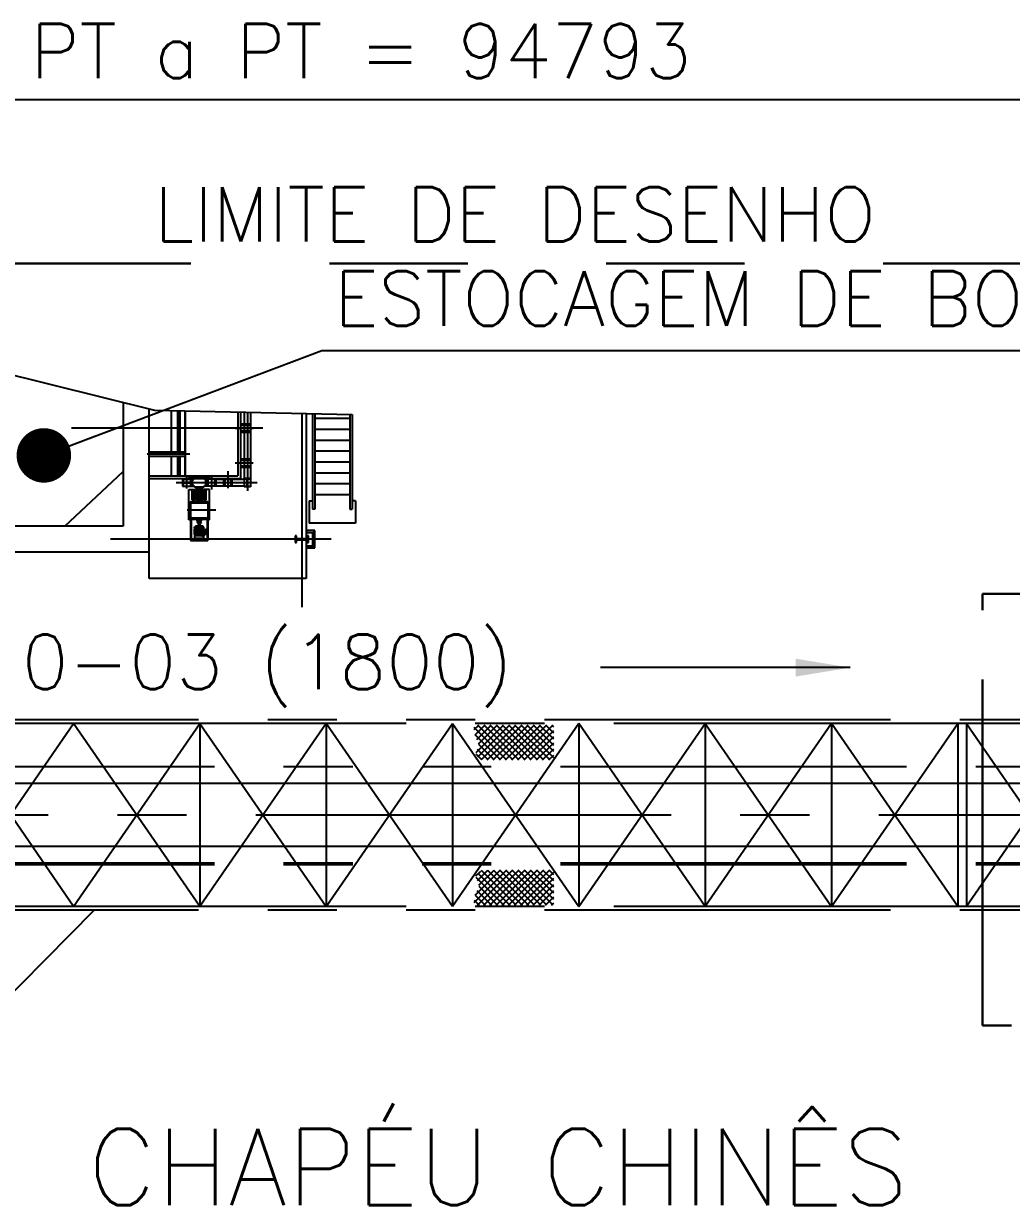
# Model space of a CAD drawing. Header units: millimetres. Extents: x 0 to 42050, y 0 to 29700.
# Drawn here: x 32704 to 34969, y 20775 to 23491 of the extents above; entities that cross this region are included whole.
import ezdxf

# ---------------------------------------------------------------- set-up
doc = ezdxf.new("R2010")
doc.units = ezdxf.units.MM
doc.header["$LTSCALE"] = 50
for name, pattern in [('CENTER2', [28.575, 19.05, -3.175, 3.175, -3.175]), ('HIDDEN2', [4.7625, 3.175, -1.5875]), ('PHANTOM', [63.5, 31.75, -6.35, 6.35, -6.35, 6.35, -6.35]), ('PHANTOM2', [31.75, 15.875, -3.175, 3.175, -3.175, 3.175, -3.175])]:
    doc.linetypes.add(name, pattern=pattern)
for name, color, linetype in [('EXISTENTE', 8, 'PHANTOM2'), ('TC1', 8, 'CENTER2'), ('TDM', 2, 'Continuous'), ('TR', 7, 'Continuous'), ('TR100', 3, 'Continuous'), ('TR120', 3, 'Continuous'), ('TR140', 4, 'Continuous')]:
    doc.layers.add(name, color=color, linetype=linetype)
doc.layers.add('HIDDEN', color=8, linetype='HIDDEN2', transparency=0.4)
doc.layers.add('TLM', color=1, linetype='PHANTOM', lineweight=30)
doc.styles.add('TR100', font='simplex.shx')
doc.styles.add('TR120', font='simplex.shx', dxfattribs={"height": 3})
doc.styles.add('TR140', font='simplex.shx', dxfattribs={"height": 3.5})
doc.dimstyles.new('SEG-S-1', dxfattribs={"dimscale": 50, "dimtxt": 2.5, "dimasz": 2.5, "dimexe": 1.5, "dimexo": 1.5, "dimgap": 1, "dimtad": 1, "dimdec": 0, "dimtxsty": 'TR100', "dimcen": 2.5, "dimclrd": 256, "dimclre": 256, "dimclrt": 3, "dimadec": 0, "dimazin": 0, "dimtfac": 1, "dimtdec": 0, "dimtmove": 0, "dimatfit": 3, "dimfxl": 0, "dimarcsym": 0})
doc.dimstyles.new('SEG-S-50x350', dxfattribs={"dimscale": 50, "dimtxt": 2.5, "dimasz": 2.5, "dimexe": 1.5, "dimexo": 1.5, "dimgap": 1, "dimtad": 1, "dimdec": 0, "dimlfac": 7, "dimtxsty": 'TR100', "dimcen": 2.5, "dimclrd": 256, "dimclre": 256, "dimclrt": 3, "dimadec": 0, "dimazin": 0, "dimtfac": 1, "dimtdec": 0, "dimtmove": 0, "dimatfit": 3, "dimfxl": 0, "dimarcsym": 0})
doc.dimstyles.new('SEG-S-50x500', dxfattribs={"dimscale": 50, "dimtxt": 2.5, "dimasz": 2.5, "dimexe": 1.5, "dimexo": 1.5, "dimgap": 1, "dimtad": 1, "dimdec": 0, "dimlfac": 10, "dimtxsty": 'TR100', "dimcen": 2.5, "dimclrd": 256, "dimclre": 256, "dimclrt": 3, "dimadec": 0, "dimazin": 0, "dimtfac": 1, "dimtdec": 0, "dimtmove": 0, "dimatfit": 3, "dimfxl": 0, "dimarcsym": 0})
pattern_1 = [(45, (-63890.557, -3999.764), (-7.0710678, 7.0710678), []), (135, (-63890.557, -3999.764), (-7.0710678, -7.0710678), [])]

# ---------------------------------------------------------------- blocks, each defined once
blk = doc.blocks.new('*D27')
at = {"layer": 'Defpoints', "color": 0}
for p in [(55073.2, 23112.1), (55073.2, 22749), (64552.5, 21684.8)]:
    blk.add_point(p, dxfattribs=at)
at = {"layer": 'TDM', "lineweight": -2}
for p, q in [((55073.2, 22824), (55073.2, 23187.1)), ((64552.5, 21759.8), (64552.5, 23187.1)), ((64427.5, 23112.1), (55198.2, 23112.1))]:
    blk.add_line(p, q, dxfattribs=at)
at = {"layer": 'TDM'}
for points in [[(55198.2, 23132.9), (55198.2, 23091.3), (55073.2, 23112.1)], [(64427.5, 23132.9), (64427.5, 23091.3), (64552.5, 23112.1)]]:
    blk.add_solid(points, dxfattribs=at)
at = {"layer": 'TDM', "color": 3, "insert": (59812.9, 23224.6), "char_height": 125, "attachment_point": 5, "style": 'TR100'}
blk.add_mtext('PT a PT = 94793', dxfattribs=at)
blk = doc.blocks.new('A$C8ff1fb60')
at = {"layer": 'HIDDEN'}
h = blk.add_hatch(dxfattribs=at)
h.set_pattern_fill('ANSI37', color=256, scale=80, style=0)
h.set_pattern_definition(pattern_1)
edge = h.paths.add_edge_path()
edge.add_line((-2829.72, 1849.94), (-2829.72, 1929.94))
edge.add_line((-2829.72, 1929.94), (-3012.86, 1929.94))
edge.add_spline(control_points=[(-3012.86, 1929.94), (-3011.84, 1918.71), (-3010.33, 1902.24), (-2997, 1880.76), (-3014.89, 1862.85), (-3000.95, 1854.45), (-2993.46, 1849.94)], knot_values=[0, 0, 0, 0, 340.7472159, 499.9375136, 679.9922539, 889.0417282, 889.0417282, 889.0417282, 889.0417282], degree=3, periodic=0)
edge.add_line((-2993.46, 1849.94), (-2829.72, 1849.94))
h = blk.add_hatch(dxfattribs=at)
h.set_pattern_fill('ANSI37', color=256, scale=80, style=0)
h.set_pattern_definition(pattern_1)
edge = h.paths.add_edge_path()
edge.add_line((-2829.72, 1517.14), (-3012.86, 1517.14))
edge.add_spline(control_points=[(-3012.86, 1517.14), (-3011.84, 1528.36), (-3010.33, 1544.84), (-2997, 1566.31), (-3014.89, 1584.23), (-3000.95, 1592.63), (-2993.46, 1597.14)], knot_values=[0, 0, 0, 0, 340.7472159, 499.9375136, 679.9922539, 889.0417282, 889.0417282, 889.0417282, 889.0417282], degree=3, periodic=0)
edge.add_line((-2993.46, 1597.14), (-2829.72, 1597.14))
edge.add_line((-2829.72, 1597.14), (-2829.72, 1517.14))
at = {"layer": 'EXISTENTE'}
for p, q in [((-4212, 2768.78), (-3745.62, 2652.27)), ((-3817.28, 2670.18), (-3817.28, 2386.47)), ((-3757.28, 2266.47), (-3757.28, 2655.19)), ((-3745.62, 2652.27), (-3291.58, 2642.41)), ((-3706.78, 2651.43), (-3706.78, 2556.47)), ((-3692.58, 2651.12), (-3692.58, 2556.47)), ((-3691.78, 2651.1), (-3691.78, 2556.47)), ((-3687.78, 2651.02), (-3687.78, 2556.47)), ((-3686.98, 2651), (-3686.98, 2556.47)), ((-3675.58, 2650.75), (-3675.58, 2556.47)), ((-3674.78, 2650.74), (-3674.78, 2503.47)), ((-3554.51, 2648.12), (-3554.51, 2502.2)), ((-3548.16, 2647.98), (-3548.16, 2495.85)), ((-3539.78, 2647.8), (-3539.78, 2478.47)), ((-3524.78, 2647.48), (-3524.78, 2478.47)), ((-3397.28, 2644.71), (-3397.28, 2266.47)), ((-3382.98, 2644.4), (-3382.98, 2425.28)), ((-3377.28, 2644.27), (-3377.28, 2425.28)), ((-3297.28, 2642.54), (-3297.28, 2425.28)), ((-3291.58, 2642.41), (-3291.58, 2425.28)), ((-3560.04, 2611.47), (-3519.21, 2611.47)), ((-3548.16, 2620.97), (-3524.78, 2620.97)), ((-3548.16, 2618.97), (-3524.78, 2618.97)), ((-3548.16, 2617.97), (-3524.78, 2617.97)), ((-3524.78, 2620.97), (-3524.78, 2601.97)), ((-3377.28, 2633.97), (-3297.28, 2633.97)), ((-3377.28, 2608.97), (-3297.28, 2608.97)), ((-3548.16, 2604.97), (-3524.78, 2604.97)), ((-3548.16, 2603.97), (-3524.78, 2603.97)), ((-3548.16, 2601.97), (-3524.78, 2601.97)), ((-3377.28, 2583.97), (-3297.28, 2583.97)), ((-3674.78, 2556.47), (-3757.28, 2556.47)), ((-3377.28, 2558.97), (-3297.28, 2558.97)), ((-3664.01, 2551.47), (-3762.46, 2551.47)), ((-3674.78, 2546.47), (-3757.28, 2546.47)), ((-3706.78, 2546.47), (-3706.78, 2503.47)), ((-3692.58, 2546.47), (-3692.58, 2503.47)), ((-3691.78, 2546.47), (-3691.78, 2503.47)), ((-3687.78, 2546.47), (-3687.78, 2503.47)), ((-3686.98, 2546.47), (-3686.98, 2503.47)), ((-3675.58, 2546.47), (-3675.58, 2503.47)), ((-3548.16, 2540.97), (-3524.78, 2540.97)), ((-3548.16, 2538.97), (-3524.78, 2538.97)), ((-3548.16, 2537.97), (-3524.78, 2537.97)), ((-3524.78, 2540.97), (-3524.78, 2521.97)), ((-3377.28, 2533.97), (-3297.28, 2533.97)), ((-3951.31, 2386.47), (-3817.28, 2511.47)), ((-3757.28, 2502.2), (-3554.51, 2502.2)), ((-3668.18, 2499.49), (-3668.18, 2502.2)), ((-3668.18, 2499.49), (-3617.38, 2499.49)), ((-3649.05, 2497.49), (-3649.05, 2499.49)), ((-3636.51, 2497.49), (-3636.51, 2499.49)), ((-3617.38, 2499.49), (-3617.38, 2502.2)), ((-3548.16, 2524.97), (-3524.78, 2524.97)), ((-3548.16, 2523.97), (-3524.78, 2523.97)), ((-3548.16, 2521.97), (-3524.78, 2521.97)), ((-3377.28, 2508.97), (-3297.28, 2508.97)), ((-3756.18, 2495.85), (-3548.16, 2495.85)), ((-3680.79, 2494.47), (-3654.83, 2494.47)), ((-3680.79, 2494.47), (-3680.79, 2478.47)), ((-3680.79, 2478.47), (-3654.83, 2478.47)), ((-3678.78, 2493.97), (-3680.78, 2493.97)), ((-3680.78, 2493.97), (-3680.78, 2478.97)), ((-3680.78, 2478.97), (-3678.78, 2478.97)), ((-3678.78, 2486.97), (-3678.78, 2493.97)), ((-3662.78, 2486.97), (-3678.78, 2486.97)), ((-3678.78, 2478.97), (-3678.78, 2485.97)), ((-3678.78, 2485.97), (-3662.78, 2485.97)), ((-3660.78, 2493.97), (-3662.78, 2493.97)), ((-3662.78, 2493.97), (-3662.78, 2486.97)), ((-3662.78, 2485.97), (-3662.78, 2478.97)), ((-3662.78, 2478.97), (-3660.78, 2478.97)), ((-3660.78, 2478.97), (-3660.78, 2493.97)), ((-3658.02, 2482.47), (-3658.02, 2490.47)), ((-3652.27, 2496.22), (-3652.27, 2497.47)), ((-3652.27, 2497.47), (-3633.29, 2497.47)), ((-3652.27, 2496.22), (-3633.29, 2496.22)), ((-3652.27, 2476.72), (-3652.27, 2475.47)), ((-3652.27, 2476.72), (-3633.29, 2476.72)), ((-3652.27, 2475.47), (-3633.29, 2475.47)), ((-3648.78, 2470.45), (-3648.78, 2475.47)), ((-3636.78, 2470.45), (-3636.78, 2475.47)), ((-3633.29, 2496.22), (-3633.29, 2497.47)), ((-3633.29, 2476.72), (-3633.29, 2475.47)), ((-3604.78, 2494.47), (-3630.73, 2494.47)), ((-3604.78, 2478.47), (-3630.73, 2478.47)), ((-3627.54, 2482.47), (-3627.54, 2490.47)), ((-3624.78, 2478.97), (-3624.78, 2493.97)), ((-3624.78, 2493.97), (-3622.78, 2493.97)), ((-3622.78, 2478.97), (-3624.78, 2478.97)), ((-3622.78, 2493.97), (-3622.78, 2486.97)), ((-3622.78, 2486.97), (-3606.78, 2486.97)), ((-3606.78, 2485.97), (-3622.78, 2485.97)), ((-3622.78, 2485.97), (-3622.78, 2478.97)), ((-3606.78, 2486.97), (-3606.78, 2493.97)), ((-3606.78, 2493.97), (-3604.78, 2493.97)), ((-3606.78, 2493.97), (-3539.91, 2493.97)), ((-3606.78, 2478.97), (-3606.78, 2485.97)), ((-3604.78, 2478.97), (-3606.78, 2478.97)), ((-3606.78, 2478.97), (-3539.78, 2478.97)), ((-3604.78, 2494.47), (-3604.78, 2478.47)), ((-3604.78, 2493.97), (-3604.78, 2478.97)), ((-3586.78, 2495.85), (-3586.78, 2478.97)), ((-3586.78, 2478.97), (-3567.78, 2478.97)), ((-3584.78, 2495.85), (-3584.78, 2478.97)), ((-3583.78, 2495.85), (-3583.78, 2478.97)), ((-3570.78, 2495.85), (-3570.78, 2478.97)), ((-3569.78, 2495.85), (-3569.78, 2478.97)), ((-3567.78, 2495.85), (-3567.78, 2478.97)), ((-3539.91, 2493.97), (-3539.78, 2494.1)), ((-3539.78, 2496.47), (-3524.78, 2496.47)), ((-3539.78, 2494.47), (-3539.78, 2496.47)), ((-3532.78, 2494.47), (-3539.78, 2494.47)), ((-3539.78, 2476.47), (-3539.78, 2478.47)), ((-3539.78, 2478.47), (-3532.78, 2478.47)), ((-3524.78, 2476.47), (-3539.78, 2476.47)), ((-3532.78, 2478.47), (-3532.78, 2494.47)), ((-3524.78, 2494.47), (-3531.78, 2494.47)), ((-3531.78, 2494.47), (-3531.78, 2478.47)), ((-3531.78, 2478.47), (-3524.78, 2478.47)), ((-3524.78, 2496.47), (-3524.78, 2494.47)), ((-3524.78, 2478.47), (-3524.78, 2476.47)), ((-3377.28, 2483.97), (-3297.28, 2483.97)), ((-3666.78, 2400.83), (-3666.78, 2470.66)), ((-3666.78, 2470.66), (-3652.42, 2470.66)), ((-3658.78, 2446.68), (-3658.78, 2470.66)), ((-3658.78, 2446.68), (-3652.42, 2446.68)), ((-3658.38, 2466.66), (-3658.38, 2470.26)), ((-3658.38, 2470.26), (-3654.78, 2470.26)), ((-3658.38, 2450.68), (-3658.38, 2447.08)), ((-3658.38, 2447.08), (-3654.78, 2447.08)), ((-3656.78, 2462.41), (-3656.78, 2465.21)), ((-3656.78, 2465.21), (-3654.78, 2465.21)), ((-3656.78, 2462.41), (-3628.78, 2462.41)), ((-3654.78, 2461.61), (-3656.78, 2462.41)), ((-3654.78, 2455.73), (-3656.78, 2454.93)), ((-3656.78, 2454.93), (-3628.78, 2454.93)), ((-3656.78, 2454.93), (-3656.78, 2452.13)), ((-3656.78, 2452.13), (-3654.78, 2452.13)), ((-3654.78, 2466.41), (-3651.18, 2466.41)), ((-3654.78, 2465.21), (-3654.78, 2466.41)), ((-3654.78, 2465.21), (-3630.78, 2465.21)), ((-3654.78, 2461.61), (-3630.78, 2461.61)), ((-3654.78, 2455.73), (-3654.78, 2461.61)), ((-3654.78, 2458.67), (-3630.78, 2458.67)), ((-3654.78, 2455.73), (-3630.78, 2455.73)), ((-3654.78, 2452.13), (-3630.78, 2452.13)), ((-3654.78, 2452.13), (-3654.78, 2450.93)), ((-3654.78, 2450.93), (-3651.18, 2450.93)), ((-3651.18, 2466.41), (-3651.18, 2470.45)), ((-3651.18, 2470.45), (-3634.38, 2470.45)), ((-3651.18, 2466.41), (-3634.38, 2466.41)), ((-3651.18, 2450.93), (-3634.38, 2450.93)), ((-3651.18, 2450.93), (-3651.18, 2446.89)), ((-3651.18, 2446.89), (-3634.38, 2446.89)), ((-3649.35, 2445.13), (-3636.22, 2445.13)), ((-3649.35, 2445.13), (-3649.35, 2443.23)), ((-3647.58, 2446.89), (-3647.58, 2445.13)), ((-3637.98, 2446.89), (-3637.98, 2445.13)), ((-3636.22, 2445.13), (-3636.22, 2443.23)), ((-3634.38, 2466.41), (-3634.38, 2470.45)), ((-3634.38, 2466.41), (-3630.78, 2466.41)), ((-3634.38, 2450.93), (-3630.78, 2450.93)), ((-3634.38, 2450.93), (-3634.38, 2446.89)), ((-3618.78, 2470.66), (-3633.14, 2470.66)), ((-3626.78, 2446.68), (-3633.14, 2446.68)), ((-3627.18, 2470.26), (-3630.78, 2470.26)), ((-3630.78, 2465.21), (-3630.78, 2466.41)), ((-3630.78, 2465.21), (-3628.78, 2465.21)), ((-3630.78, 2461.61), (-3628.78, 2462.41)), ((-3630.78, 2455.73), (-3630.78, 2461.61)), ((-3630.78, 2455.73), (-3628.78, 2454.93)), ((-3630.78, 2452.13), (-3628.78, 2452.13)), ((-3630.78, 2452.13), (-3630.78, 2450.93)), ((-3627.18, 2447.08), (-3630.78, 2447.08)), ((-3628.78, 2462.41), (-3628.78, 2465.21)), ((-3628.78, 2454.93), (-3628.78, 2452.13)), ((-3627.18, 2466.66), (-3627.18, 2470.26)), ((-3627.18, 2450.68), (-3627.18, 2447.08)), ((-3626.78, 2446.68), (-3626.78, 2470.66)), ((-3618.78, 2400.83), (-3618.78, 2470.66)), ((-3390.62, 2444.9), (-3390.62, 2393.32)), ((-3390.62, 2444.9), (-3382.98, 2444.9)), ((-3377.28, 2458.97), (-3297.28, 2458.97)), ((-3283.95, 2444.9), (-3291.58, 2444.9)), ((-3283.95, 2444.9), (-3283.95, 2393.32)), ((-3662.78, 2443.23), (-3662.78, 2402.29)), ((-3662.78, 2443.23), (-3622.78, 2443.23)), ((-3662.78, 2440.24), (-3622.78, 2440.24)), ((-3622.78, 2443.23), (-3622.78, 2402.29)), ((-3377.28, 2425.28), (-3382.98, 2425.28)), ((-3297.28, 2425.28), (-3291.58, 2425.28)), ((-3662.78, 2400.83), (-3666.78, 2400.83)), ((-3662.78, 2405.28), (-3622.78, 2405.28)), ((-3662.78, 2402.29), (-3622.78, 2402.29)), ((-3662.78, 2402.29), (-3662.78, 2353.67)), ((-3661.18, 2402.29), (-3661.18, 2353.67)), ((-3649.35, 2400.77), (-3649.35, 2402.29)), ((-3649.35, 2400.77), (-3636.22, 2400.77)), ((-3646.98, 2397.33), (-3646.38, 2397.33)), ((-3646.98, 2396.49), (-3646.98, 2397.33)), ((-3646.38, 2396.25), (-3646.98, 2396.49)), ((-3646.98, 2396.49), (-3638.58, 2396.49)), ((-3646.38, 2394.49), (-3646.98, 2394.25)), ((-3646.98, 2394.25), (-3646.98, 2393.41)), ((-3646.98, 2394.25), (-3638.58, 2394.25)), ((-3646.98, 2393.41), (-3646.38, 2393.41)), ((-3646.38, 2397.33), (-3646.38, 2397.69)), ((-3646.38, 2397.69), (-3645.3, 2397.69)), ((-3646.38, 2397.33), (-3639.18, 2397.33)), ((-3646.38, 2394.49), (-3646.38, 2396.25)), ((-3646.38, 2396.25), (-3639.18, 2396.25)), ((-3646.38, 2395.37), (-3639.18, 2395.37)), ((-3646.38, 2394.49), (-3639.18, 2394.49)), ((-3646.38, 2393.41), (-3646.38, 2393.05)), ((-3646.38, 2393.41), (-3639.18, 2393.41)), ((-3646.38, 2393.05), (-3645.3, 2393.05)), ((-3645.3, 2398.91), (-3640.26, 2398.91)), ((-3645.3, 2397.69), (-3645.3, 2398.91)), ((-3645.3, 2397.69), (-3640.26, 2397.69)), ((-3645.3, 2393.05), (-3645.3, 2391.84)), ((-3645.3, 2393.05), (-3640.26, 2393.05)), ((-3645.3, 2391.84), (-3640.26, 2391.84)), ((-3644.3, 2400.77), (-3644.3, 2398.91)), ((-3644.3, 2391.84), (-3644.3, 2388.47)), ((-3641.26, 2400.77), (-3641.26, 2398.91)), ((-3641.26, 2391.84), (-3641.26, 2388.47)), ((-3640.26, 2397.69), (-3640.26, 2398.91)), ((-3640.26, 2397.69), (-3639.18, 2397.69)), ((-3640.26, 2393.05), (-3640.26, 2391.84)), ((-3640.26, 2393.05), (-3639.18, 2393.05)), ((-3639.18, 2397.33), (-3639.18, 2397.69)), ((-3639.18, 2397.33), (-3638.58, 2397.33)), ((-3639.18, 2396.25), (-3638.58, 2396.49)), ((-3639.18, 2394.49), (-3639.18, 2396.25)), ((-3639.18, 2394.49), (-3638.58, 2394.25)), ((-3639.18, 2393.41), (-3639.18, 2393.05)), ((-3639.18, 2393.41), (-3638.58, 2393.41)), ((-3638.58, 2396.49), (-3638.58, 2397.33)), ((-3638.58, 2394.25), (-3638.58, 2393.41)), ((-3636.22, 2400.77), (-3636.22, 2402.29)), ((-3624.38, 2402.29), (-3624.38, 2353.67)), ((-3622.78, 2402.29), (-3622.78, 2353.67)), ((-3618.78, 2400.83), (-3622.78, 2400.83)), ((-3283.95, 2393.32), (-3390.62, 2393.32)), ((-3817.28, 2386.47), (-4317.28, 2386.47)), ((-3653.58, 2379.41), (-3653.02, 2382.43)), ((-3653.58, 2367.45), (-3653.58, 2379.41)), ((-3653.58, 2367.45), (-3653.02, 2364.43)), ((-3631.98, 2364.11), (-3653.58, 2364.11)), ((-3653.58, 2364.11), (-3653.58, 2359.22)), ((-3653.25, 2379.41), (-3652.69, 2382.43)), ((-3653.25, 2367.45), (-3653.25, 2379.41)), ((-3653.25, 2367.45), (-3652.69, 2364.43)), ((-3653.22, 2384.55), (-3651.7, 2384.55)), ((-3653.22, 2382.92), (-3653.22, 2384.55)), ((-3653.22, 2382.92), (-3632.35, 2382.92)), ((-3653.03, 2385.12), (-3653.06, 2385.11)), ((-3653.06, 2385.11), (-3653.06, 2384.55)), ((-3651.91, 2384.71), (-3653.06, 2384.71)), ((-3652.99, 2385.14), (-3653.03, 2385.12)), ((-3649.04, 2382.43), (-3653.02, 2382.43)), ((-3649.04, 2364.43), (-3653.02, 2364.43)), ((-3652.96, 2385.15), (-3652.99, 2385.14)), ((-3652.92, 2385.15), (-3652.96, 2385.15)), ((-3652.88, 2385.15), (-3652.92, 2385.15)), ((-3652.05, 2385.14), (-3652.92, 2385.14)), ((-3652.84, 2385.14), (-3652.88, 2385.15)), ((-3652.8, 2385.12), (-3652.84, 2385.14)), ((-3652.77, 2385.11), (-3652.8, 2385.12)), ((-3652.79, 2379.41), (-3652.23, 2382.43)), ((-3652.79, 2367.45), (-3652.79, 2379.41)), ((-3652.79, 2367.45), (-3652.23, 2364.43)), ((-3652.66, 2385.13), (-3652.77, 2385.11)), ((-3652.77, 2384.71), (-3652.77, 2385.11)), ((-3652.73, 2382.92), (-3652.73, 2382.43)), ((-3652.54, 2385.14), (-3652.66, 2385.13)), ((-3652.56, 2384.55), (-3652.56, 2382.92)), ((-3652.43, 2385.14), (-3652.54, 2385.14)), ((-3652.53, 2364.11), (-3652.53, 2364.43)), ((-3652.31, 2385.13), (-3652.43, 2385.14)), ((-3652.2, 2385.11), (-3652.31, 2385.13)), ((-3652.31, 2379.41), (-3651.75, 2382.43)), ((-3652.31, 2367.45), (-3652.31, 2379.41)), ((-3652.31, 2367.45), (-3651.75, 2364.43)), ((-3652.16, 2385.12), (-3652.2, 2385.11)), ((-3652.2, 2384.71), (-3652.2, 2385.11)), ((-3652.13, 2385.14), (-3652.16, 2385.12)), ((-3652.14, 2383.38), (-3652.14, 2382.92)), ((-3652.09, 2385.15), (-3652.13, 2385.14)), ((-3652.05, 2385.15), (-3652.09, 2385.15)), ((-3652.01, 2385.15), (-3652.05, 2385.15)), ((-3651.98, 2385.14), (-3652.01, 2385.15)), ((-3651.94, 2385.12), (-3651.98, 2385.14)), ((-3651.91, 2385.11), (-3651.94, 2385.12)), ((-3651.91, 2384.55), (-3651.91, 2385.11)), ((-3650.94, 2380.55), (-3651.9, 2380.55)), ((-3650.94, 2366.31), (-3651.9, 2366.31)), ((-3651.8, 2383.75), (-3644.24, 2383.75)), ((-3651.7, 2384.69), (-3651.7, 2383.75)), ((-3651.7, 2384.69), (-3643.42, 2384.69)), ((-3651.47, 2385.77), (-3651.47, 2384.94)), ((-3651.47, 2384.94), (-3644.69, 2384.94)), ((-3651.42, 2381.03), (-3651.42, 2380.07)), ((-3651.42, 2366.79), (-3651.42, 2365.83)), ((-3634.33, 2386.01), (-3651.24, 2386.01)), ((-3646.87, 2387.43), (-3650.98, 2386.19)), ((-3634.58, 2386.19), (-3650.98, 2386.19)), ((-3650.98, 2386.19), (-3650.98, 2386.01)), ((-3649.47, 2373.43), (-3649.47, 2382.43)), ((-3649.04, 2379.6), (-3649.47, 2379.6)), ((-3649.47, 2373.43), (-3649.47, 2364.43)), ((-3649.04, 2367.26), (-3649.47, 2367.26)), ((-3649.04, 2373.43), (-3649.04, 2382.43)), ((-3649.04, 2373.43), (-3649.04, 2364.43)), ((-3647.65, 2382.43), (-3648.02, 2382.43)), ((-3648.02, 2382.43), (-3648.02, 2373.43)), ((-3647.65, 2379.6), (-3648.02, 2379.6)), ((-3648.02, 2364.43), (-3648.02, 2373.43)), ((-3647.65, 2367.26), (-3648.02, 2367.26)), ((-3647.65, 2364.43), (-3648.02, 2364.43)), ((-3647.65, 2382.43), (-3647.65, 2373.43)), ((-3647.65, 2364.43), (-3647.65, 2373.43)), ((-3646.6, 2387.55), (-3638.96, 2387.55)), ((-3646.23, 2382.43), (-3646.6, 2382.43)), ((-3646.6, 2382.43), (-3646.6, 2373.43)), ((-3646.23, 2379.6), (-3646.6, 2379.6)), ((-3646.6, 2364.43), (-3646.6, 2373.43)), ((-3646.23, 2367.26), (-3646.6, 2367.26)), ((-3646.23, 2364.43), (-3646.6, 2364.43)), ((-3646.59, 2386.19), (-3646.57, 2386.97)), ((-3646.23, 2386.19), (-3646.25, 2386.97)), ((-3646.23, 2382.43), (-3646.23, 2373.43)), ((-3646.23, 2364.43), (-3646.23, 2373.43)), ((-3645.38, 2386.19), (-3645.35, 2386.97)), ((-3644.81, 2382.43), (-3645.18, 2382.43)), ((-3645.18, 2382.43), (-3645.18, 2373.43)), ((-3644.81, 2379.6), (-3645.18, 2379.6)), ((-3645.18, 2364.43), (-3645.18, 2373.43)), ((-3644.81, 2367.26), (-3645.18, 2367.26)), ((-3644.81, 2364.43), (-3645.18, 2364.43)), ((-3645.02, 2386.19), (-3645.04, 2386.97)), ((-3644.81, 2382.43), (-3644.81, 2373.43)), ((-3644.81, 2364.43), (-3644.81, 2373.43)), ((-3644.69, 2385.63), (-3644.69, 2384.69)), ((-3644.53, 2385.63), (-3644.53, 2384.69)), ((-3644.49, 2387.55), (-3644.49, 2388.47)), ((-3644.49, 2388.47), (-3641.08, 2388.47)), ((-3642.78, 2384.55), (-3644.24, 2384.55)), ((-3644.24, 2382.92), (-3644.24, 2384.55)), ((-3644.01, 2386.19), (-3643.99, 2386.97)), ((-3643.39, 2382.43), (-3643.76, 2382.43)), ((-3643.76, 2382.43), (-3643.76, 2373.43)), ((-3643.39, 2379.6), (-3643.76, 2379.6)), ((-3643.76, 2364.43), (-3643.76, 2373.43)), ((-3643.39, 2367.26), (-3643.76, 2367.26)), ((-3643.39, 2364.43), (-3643.76, 2364.43)), ((-3643.7, 2384.55), (-3643.7, 2382.92)), ((-3643.65, 2386.19), (-3643.67, 2386.97)), ((-3643.42, 2384.55), (-3643.42, 2385.17)), ((-3643.42, 2384.73), (-3642.78, 2384.73)), ((-3643.39, 2382.43), (-3643.39, 2373.43)), ((-3643.39, 2364.43), (-3643.39, 2373.43)), ((-3643.26, 2385.21), (-3642.78, 2385.21)), ((-3643.1, 2384.73), (-3643.1, 2385.17)), ((-3643.03, 2382.92), (-3643.03, 2382.43)), ((-3642.3, 2385.21), (-3642.78, 2385.21)), ((-3642.62, 2385.2), (-3642.78, 2385.21)), ((-3642.14, 2384.73), (-3642.78, 2384.73)), ((-3642.78, 2384.55), (-3641.33, 2384.55)), ((-3642.46, 2385.17), (-3642.62, 2385.2)), ((-3642.54, 2382.92), (-3642.54, 2382.43)), ((-3642.43, 2385.19), (-3642.46, 2385.17)), ((-3642.46, 2384.73), (-3642.46, 2385.17)), ((-3642.39, 2385.2), (-3642.43, 2385.19)), ((-3642.35, 2385.21), (-3642.39, 2385.2)), ((-3642.02, 2382.43), (-3642.39, 2382.43)), ((-3642.39, 2382.43), (-3642.39, 2373.43)), ((-3642.02, 2379.6), (-3642.39, 2379.6)), ((-3642.39, 2364.43), (-3642.39, 2373.43)), ((-3642.02, 2367.26), (-3642.39, 2367.26)), ((-3642.02, 2364.43), (-3642.39, 2364.43)), ((-3642.3, 2385.22), (-3642.35, 2385.21)), ((-3642.26, 2385.21), (-3642.3, 2385.22)), ((-3642.22, 2385.2), (-3642.26, 2385.21)), ((-3642.18, 2385.19), (-3642.22, 2385.2)), ((-3642.14, 2385.17), (-3642.18, 2385.19)), ((-3642.14, 2384.55), (-3642.14, 2385.17)), ((-3633.87, 2384.69), (-3642.14, 2384.69)), ((-3642.02, 2382.43), (-3642.02, 2373.43)), ((-3642.02, 2364.43), (-3642.02, 2373.43)), ((-3641.92, 2386.19), (-3641.9, 2386.97)), ((-3641.86, 2384.55), (-3641.86, 2382.92)), ((-3641.56, 2386.19), (-3641.58, 2386.97)), ((-3641.33, 2382.92), (-3641.33, 2384.55)), ((-3633.76, 2383.75), (-3641.33, 2383.75)), ((-3641.08, 2387.55), (-3641.08, 2388.47)), ((-3641.04, 2385.63), (-3641.04, 2384.69)), ((-3640.6, 2382.43), (-3640.97, 2382.43)), ((-3640.97, 2382.43), (-3640.97, 2373.43)), ((-3640.6, 2379.6), (-3640.97, 2379.6)), ((-3640.97, 2364.43), (-3640.97, 2373.43)), ((-3640.6, 2367.26), (-3640.97, 2367.26)), ((-3640.6, 2364.43), (-3640.97, 2364.43)), ((-3640.87, 2385.63), (-3640.87, 2384.69)), ((-3634.1, 2384.94), (-3640.87, 2384.94)), ((-3640.6, 2382.43), (-3640.6, 2373.43)), ((-3640.6, 2364.43), (-3640.6, 2373.43)), ((-3640.55, 2386.19), (-3640.53, 2386.97)), ((-3640.19, 2386.19), (-3640.21, 2386.97)), ((-3639.18, 2382.43), (-3639.55, 2382.43)), ((-3639.55, 2382.43), (-3639.55, 2373.43)), ((-3639.18, 2379.6), (-3639.55, 2379.6)), ((-3639.55, 2364.43), (-3639.55, 2373.43)), ((-3639.18, 2367.26), (-3639.55, 2367.26)), ((-3639.18, 2364.43), (-3639.55, 2364.43)), ((-3639.34, 2386.19), (-3639.31, 2386.97)), ((-3639.18, 2382.43), (-3639.18, 2373.43)), ((-3639.18, 2364.43), (-3639.18, 2373.43)), ((-3638.97, 2386.19), (-3639, 2386.97)), ((-3638.7, 2387.43), (-3634.58, 2386.19)), ((-3637.76, 2382.43), (-3638.14, 2382.43)), ((-3638.14, 2382.43), (-3638.14, 2373.43)), ((-3637.76, 2379.6), (-3638.14, 2379.6)), ((-3638.14, 2364.43), (-3638.14, 2373.43)), ((-3637.76, 2367.26), (-3638.14, 2367.26)), ((-3637.76, 2364.43), (-3638.14, 2364.43)), ((-3637.76, 2382.43), (-3637.76, 2373.43)), ((-3637.76, 2364.43), (-3637.76, 2373.43)), ((-3636.38, 2364.43), (-3636.38, 2382.43)), ((-3636.38, 2382.43), (-3632.52, 2382.43)), ((-3636.38, 2364.43), (-3632.52, 2364.43)), ((-3635.85, 2364.43), (-3635.85, 2382.43)), ((-3634.62, 2380.55), (-3633.66, 2380.55)), ((-3634.62, 2366.31), (-3633.66, 2366.31)), ((-3634.58, 2386.19), (-3634.58, 2386.01)), ((-3634.14, 2381.03), (-3634.14, 2380.07)), ((-3634.14, 2366.79), (-3634.14, 2365.83)), ((-3634.1, 2385.77), (-3634.1, 2384.94)), ((-3633.87, 2384.69), (-3633.87, 2383.75)), ((-3632.35, 2384.55), (-3633.87, 2384.55)), ((-3633.21, 2379.41), (-3633.75, 2382.43)), ((-3633.21, 2367.45), (-3633.75, 2364.43)), ((-3633.66, 2384.55), (-3633.66, 2385.11)), ((-3633.66, 2384.71), (-3632.5, 2384.71)), ((-3633.51, 2385.14), (-3632.65, 2385.14)), ((-3633.42, 2383.38), (-3633.42, 2382.92)), ((-3633.37, 2384.71), (-3633.37, 2385.11)), ((-3632.75, 2379.41), (-3633.29, 2382.43)), ((-3632.75, 2367.45), (-3633.29, 2364.43)), ((-3633.21, 2367.45), (-3633.21, 2379.41)), ((-3633.04, 2364.11), (-3633.04, 2364.43)), ((-3633.01, 2384.55), (-3633.01, 2382.92)), ((-3632.84, 2382.92), (-3632.84, 2382.43)), ((-3632.3, 2379.41), (-3632.84, 2382.43)), ((-3632.3, 2367.45), (-3632.84, 2364.43)), ((-3632.79, 2384.71), (-3632.79, 2385.11)), ((-3632.75, 2367.45), (-3632.75, 2379.41)), ((-3631.98, 2379.41), (-3632.52, 2382.43)), ((-3631.98, 2367.45), (-3632.52, 2364.43)), ((-3632.5, 2385.11), (-3632.5, 2384.55)), ((-3632.35, 2382.92), (-3632.35, 2384.55)), ((-3632.3, 2367.45), (-3632.3, 2379.41)), ((-3631.98, 2367.45), (-3631.98, 2379.41)), ((-3631.98, 2378.7), (-3628.33, 2378.7)), ((-3631.98, 2368.16), (-3631.98, 2378.7)), ((-3631.98, 2368.16), (-3628.33, 2368.16)), ((-3631.98, 2359.22), (-3631.98, 2364.11)), ((-3628.33, 2378.7), (-3628.14, 2378.91)), ((-3628.33, 2368.16), (-3628.33, 2378.7)), ((-3628.33, 2368.16), (-3628.14, 2367.95)), ((-3628.14, 2367.95), (-3628.14, 2378.91)), ((-3628.14, 2378.91), (-3626.5, 2378.82)), ((-3628.14, 2367.95), (-3626.5, 2368.04)), ((-3627.21, 2378.86), (-3627.21, 2377)), ((-3627.04, 2378.39), (-3627.21, 2378.39)), ((-3627.04, 2377.35), (-3627.21, 2377.35)), ((-3627.21, 2368), (-3627.21, 2369.86)), ((-3627.04, 2369.51), (-3627.21, 2369.51)), ((-3627.04, 2368.47), (-3627.21, 2368.47)), ((-3627.04, 2378.39), (-3627.04, 2377.35)), ((-3627.04, 2368.47), (-3627.04, 2369.51)), ((-3627.01, 2376.7), (-3626.42, 2376.48)), ((-3627.01, 2370.16), (-3626.42, 2370.38)), ((-3626.22, 2378.5), (-3626.22, 2368.36)), ((-3419.78, 2363.97), (-3422.28, 2363.97)), ((-3422.28, 2363.97), (-3422.28, 2348.97)), ((-3419.78, 2357.72), (-3419.78, 2363.97)), ((-3377.28, 2376.47), (-3397.28, 2376.47)), ((-3382.28, 2371.47), (-3397.28, 2371.47)), ((-3392.28, 2363.97), (-3394.78, 2363.97)), ((-3394.78, 2363.97), (-3394.78, 2357.72)), ((-3392.28, 2348.97), (-3392.28, 2363.97)), ((-3382.28, 2371.47), (-3377.28, 2376.47)), ((-3382.28, 2341.47), (-3382.28, 2371.47)), ((-3377.28, 2336.47), (-3377.28, 2376.47)), ((-3662.78, 2353.67), (-3622.78, 2353.67)), ((-3653.58, 2359.22), (-3631.98, 2359.22)), ((-3650.88, 2353.67), (-3634.68, 2353.67)), ((-3422.28, 2348.97), (-3419.78, 2348.97)), ((-3394.78, 2357.72), (-3419.78, 2357.72)), ((-3419.78, 2348.97), (-3419.78, 2355.22)), ((-3419.78, 2355.22), (-3394.78, 2355.22)), ((-3397.28, 2341.47), (-3382.28, 2341.47)), ((-3397.28, 2336.47), (-3377.28, 2336.47)), ((-3394.78, 2355.22), (-3394.78, 2348.97)), ((-3394.78, 2348.97), (-3392.28, 2348.97)), ((-3382.28, 2341.47), (-3377.28, 2336.47)), ((-3757.28, 2326.47), (-4377.28, 2326.47)), ((-3397.28, 2266.47), (-3757.28, 2266.47)), ((1118.04, 1941.75), (-4782.03, 1941.76)), ((1154.54, 1834.04), (-8528.49, 1834.04)), ((1154.54, 1613.04), (-5307.88, 1613.04)), ((1154.54, 1609.54), (-5307.88, 1609.54)), ((1118.04, 1505.32), (-4782.03, 1505.33)), ((-3883.92, 1505.32), (-4248.49, 1136.3))]:
    blk.add_line(p, q, dxfattribs=at)
at = {"layer": 'EXISTENTE', "extrusion": (0, 0, -1)}
for p, q in [((-3643.42, 2385.17), (-3643.39, 2385.19)), ((-3643.39, 2385.19), (-3643.35, 2385.2)), ((-3643.35, 2385.2), (-3643.31, 2385.21)), ((-3643.31, 2385.21), (-3643.26, 2385.22)), ((-3643.26, 2385.22), (-3643.22, 2385.21)), ((-3643.22, 2385.21), (-3643.18, 2385.2)), ((-3643.18, 2385.2), (-3643.14, 2385.19)), ((-3643.14, 2385.19), (-3643.1, 2385.17)), ((-3643.1, 2385.17), (-3642.94, 2385.2)), ((-3642.94, 2385.2), (-3642.78, 2385.21)), ((-3633.66, 2385.11), (-3633.62, 2385.12)), ((-3633.62, 2385.12), (-3633.59, 2385.14)), ((-3633.59, 2385.14), (-3633.55, 2385.15)), ((-3633.55, 2385.15), (-3633.51, 2385.15)), ((-3633.51, 2385.15), (-3633.47, 2385.15)), ((-3633.47, 2385.15), (-3633.44, 2385.14)), ((-3633.44, 2385.14), (-3633.4, 2385.12)), ((-3633.4, 2385.12), (-3633.37, 2385.11)), ((-3633.37, 2385.11), (-3633.23, 2385.13)), ((-3633.23, 2385.13), (-3633.08, 2385.14)), ((-3633.08, 2385.14), (-3632.93, 2385.13)), ((-3632.93, 2385.13), (-3632.79, 2385.11)), ((-3632.79, 2385.11), (-3632.76, 2385.12)), ((-3632.76, 2385.12), (-3632.73, 2385.14)), ((-3632.73, 2385.14), (-3632.69, 2385.15)), ((-3632.69, 2385.15), (-3632.65, 2385.15)), ((-3632.65, 2385.15), (-3632.61, 2385.15)), ((-3632.61, 2385.15), (-3632.57, 2385.14)), ((-3632.57, 2385.14), (-3632.54, 2385.12)), ((-3632.54, 2385.12), (-3632.5, 2385.11))]:
    blk.add_line(p, q, dxfattribs=at)
at = {"layer": 'EXISTENTE'}
for centre, radius, start, end in [((-3655.02, 2490.47), 3, 90, 180), ((-3655.02, 2482.47), 3, 180, 270), ((-3652.27, 2493.47), 2.75, 90, 180), ((-3652.27, 2479.47), 2.75, 180, 270), ((-3633.29, 2493.47), 2.75, 0, 90), ((-3633.29, 2479.47), 2.75, 270, 0), ((-3630.54, 2490.47), 3, 0, 90), ((-3630.54, 2482.47), 3, 270, 0), ((-3642.93, 2360.98), 10.8, 189.37875, 222.55461), ((-3642.64, 2360.98), 10.8, 317.44538, 350.62125)]:
    blk.add_arc(centre, radius, start, end, dxfattribs=at)
for centre, major_axis, ratio, start_param, end_param in [((-3651.8, 2383.38), (0, -0.37), 0.9220571, 3.141578, 4.712389), ((-3651.47, 2384.69), (0, -0.247), 0.9220571, 3.1415927, 4.7123749), ((-3651.24, 2385.77), (0, -0.247), 0.9220571, 3.1415927, 4.712389), ((-3646.62, 2387.19), (0, -0.361), 0.9220571, 3.0839202, 3.9739137), ((-3646.41, 2386.97), (0, -0.172), 0.9220571, 3.1415927, 4.6816298), ((-3646.41, 2386.97), (0, 0.172), 0.9220571, -1.5400371, 0), ((-3645.2, 2386.97), (0, -0.172), 0.9220571, 3.1415927, 4.6816298), ((-3645.2, 2386.97), (0, 0.172), 0.9220571, -1.5400371, 0), ((-3643.83, 2386.97), (0, -0.172), 0.9220571, 3.1415927, 4.6816298), ((-3643.83, 2386.97), (0, 0.172), 0.9220571, -1.5400371, 0), ((-3641.74, 2386.97), (0, -0.172), 0.9220571, 3.1415927, 4.6816298), ((-3641.74, 2386.97), (0, 0.172), 0.9220571, -1.5400371, 0), ((-3640.37, 2386.97), (0, -0.172), 0.9220571, 3.1415927, 4.6816298), ((-3640.37, 2386.97), (0, 0.172), 0.9220571, -1.5400371, 0), ((-3639.16, 2386.97), (0, -0.172), 0.9220571, 3.1415927, 4.6816298), ((-3639.16, 2386.97), (0, 0.172), 0.9220571, -1.5400371, 0), ((-3638.94, 2387.19), (0, 0.361), 0.9220571, -0.8323211, 0.0576725), ((-3634.33, 2385.77), (0, 0.247), 0.9220571, 4.712389, 6.2831853), ((-3634.1, 2384.69), (0, 0.247), 0.9220571, -1.5707823, 0), ((-3633.76, 2383.38), (0, 0.37), 0.9220571, 4.712389, 6.2831999), ((-3626.92, 2377), (0, 0.319), 0.902188, 1.5707963, 2.8170398), ((-3626.92, 2369.86), (0, 0.319), 0.902188, 0.3245528, 1.5707963), ((-3627.3, 2377.87), (0, 0.59), 0.902188, 3.6423745, 5.7824035), ((-3627.3, 2368.99), (0, 0.59), 0.902188, 3.6423745, 5.7824035), ((-3626.51, 2378.5), (0, 0.319), 0.902188, 4.712389, 6.2338683), ((-3626.51, 2368.36), (0, 0.319), 0.902188, 3.1909096, 4.712389), ((-3626.51, 2376.18), (0, 0.319), 0.902188, 4.712389, 5.9586325), ((-3626.51, 2370.69), (0, 0.319), 0.902188, 3.4661455, 4.712389)]:
    blk.add_ellipse(centre, major_axis=major_axis, ratio=ratio, start_param=start_param, end_param=end_param, dxfattribs=at)
at = {"layer": 'TC1'}
for p, q in [((-3532.28, 2647.64), (-3532.28, 2467.57)), ((-3407.28, 2644.92), (-3407.28, 2200.63)), ((-3496.9, 2611.47), (-3935.41, 2611.47)), ((-3560.04, 2531.47), (-3519.21, 2531.47)), ((-3670.78, 2472.97), (-3670.78, 2502.5)), ((-3614.78, 2500.09), (-3614.78, 2470.56)), ((-3577.28, 2512.73), (-3577.28, 2473.4)), ((-3695.78, 2486.47), (-3509.65, 2486.47)), ((-3604.9, 2422.76), (-3670.64, 2422.76)), ((-3340.26, 2356.47), (-3845.91, 2356.47)), ((1118.04, 1933.54), (-4782.03, 1933.54)), ((-3930.86, 1513.54), (-4220.63, 1933.54)), ((-4220.63, 1513.54), (-3930.86, 1933.54)), ((-3641.08, 1513.54), (-3930.86, 1933.54)), ((-3930.86, 1513.54), (-3641.08, 1933.54)), ((-3641.08, 1933.54), (-3641.08, 1513.54)), ((-3351.3, 1933.54), (-3641.08, 1513.54)), ((-3641.08, 1933.54), (-3351.3, 1513.54)), ((-3351.3, 1933.54), (-3351.3, 1513.54)), ((-3061.52, 1513.54), (-3351.3, 1933.54)), ((-3351.3, 1513.54), (-3061.52, 1933.54)), ((-3061.52, 1933.54), (-3061.52, 1513.54)), ((-2771.74, 1933.54), (-3061.52, 1513.54)), ((-3061.52, 1933.54), (-2771.74, 1513.54)), ((-2771.74, 1933.54), (-2771.74, 1513.54)), ((-2481.97, 1513.54), (-2771.74, 1933.54)), ((-2771.74, 1513.54), (-2481.97, 1933.54)), ((-2481.97, 1933.54), (-2481.97, 1513.54)), ((-2192.19, 1933.54), (-2481.97, 1513.54)), ((-2481.97, 1933.54), (-2192.19, 1513.54)), ((-2192.19, 1933.54), (-2192.19, 1513.54)), ((-1902.41, 1513.54), (-2192.19, 1933.54)), ((-2192.19, 1513.54), (-1902.41, 1933.54)), ((-1902.41, 1933.54), (-1902.41, 1513.54)), ((-1883.09, 1933.54), (-1883.09, 1513.54)), ((-1593.32, 1933.54), (-1883.09, 1513.54)), ((-1883.09, 1933.54), (-1593.32, 1513.54)), ((1725.86, 1723.54), (-9074.87, 1723.54)), ((1118.04, 1513.54), (-4782.03, 1513.54))]:
    blk.add_line(p, q, dxfattribs=at)
at = {"layer": 'TLM'}
blk.add_lwpolyline([(-8242.66, 2989.4), (-8951.77, 2989.4), (-8951.77, 457.67), (2688.27, 457.67), (2688.27, 2989.4), (-7983.73, 2989.4)], dxfattribs=at)
at = {"layer": 'TLM', "ltscale": 0.5}
blk.add_lwpolyline([(-1846.11, 2231.04), (760.25, 2231.04), (760.25, 1241.04), (-1846.11, 1241.04)], close=True, dxfattribs=at)
at = {"layer": 'TR'}
for p, q in [((-223.09, 1796.04), (-8420.48, 1796.04)), ((1120.01, 1651.03), (-5307.88, 1651.03))]:
    blk.add_line(p, q, dxfattribs=at)
at = {"layer": 'TR100', "style": 'TR100'}
for s, p in [('ESTOCAGEM DE BOLAS', (-3333.18, 2846.32)), ('TR-2010-03 (1800)', (-4708.42, 2012.69))]:
    blk.add_text(s, height=125, dxfattribs=at).set_placement(p)
at = {"layer": 'TR120', "style": 'TR120'}
blk.add_text('LIMITE DE DESENHO', height=125, dxfattribs=at).set_placement((-3745.75, 3039.4))
at = {"layer": 'TR140', "style": 'TR140'}
blk.add_text('CHAPÉU CHINÊS', height=175, dxfattribs=at).set_placement((-3898.34, 828.66))
at = {"layer": 'TDM'}
dim = blk.add_linear_dim(base=(-8011.29, 3364.4), p1=(1468.04, 1937.09), p2=(-8011.29, 3001.29), text='PT a PT = <>', dimstyle='SEG-S-50x500', dxfattribs=at)
dim.commit()
dim.dimension.update_dxf_attribs({"geometry": '*D27', "text_midpoint": (-3271.63, 3476.9), "insert": (-63084.48, -19747.7)})
for points, dimstyle, override in [([(-3999.08, 2548.79), (-3361.32, 2789.15), (-1140.43, 2789.15)], 'SEG-S-50x500', {"dimgap": 1, "dimtad": 0, "dimldrblk": 'Dot'}), ([(-2149.6, 2061.8), (-2722.21, 2061.8)], 'SEG-S-50x350', {"dimtxsty": 'TR100'}), ([(-946.8, 1241.04), (-1263.82, 778.66), (-4009.91, 778.66)], 'SEG-S-1', {"dimgap": 1, "dimtad": 0})]:
    blk.add_leader(points, dimstyle=dimstyle, override=override, dxfattribs=at)

msp = doc.modelspace()

# ---------------------------------------------------------------- block references
at = {"layer": 'TDM'}
msp.add_blockref('A$C8ff1fb60', (36749.24, 19951.45), dxfattribs=at)

doc.saveas('drawing.dxf')
